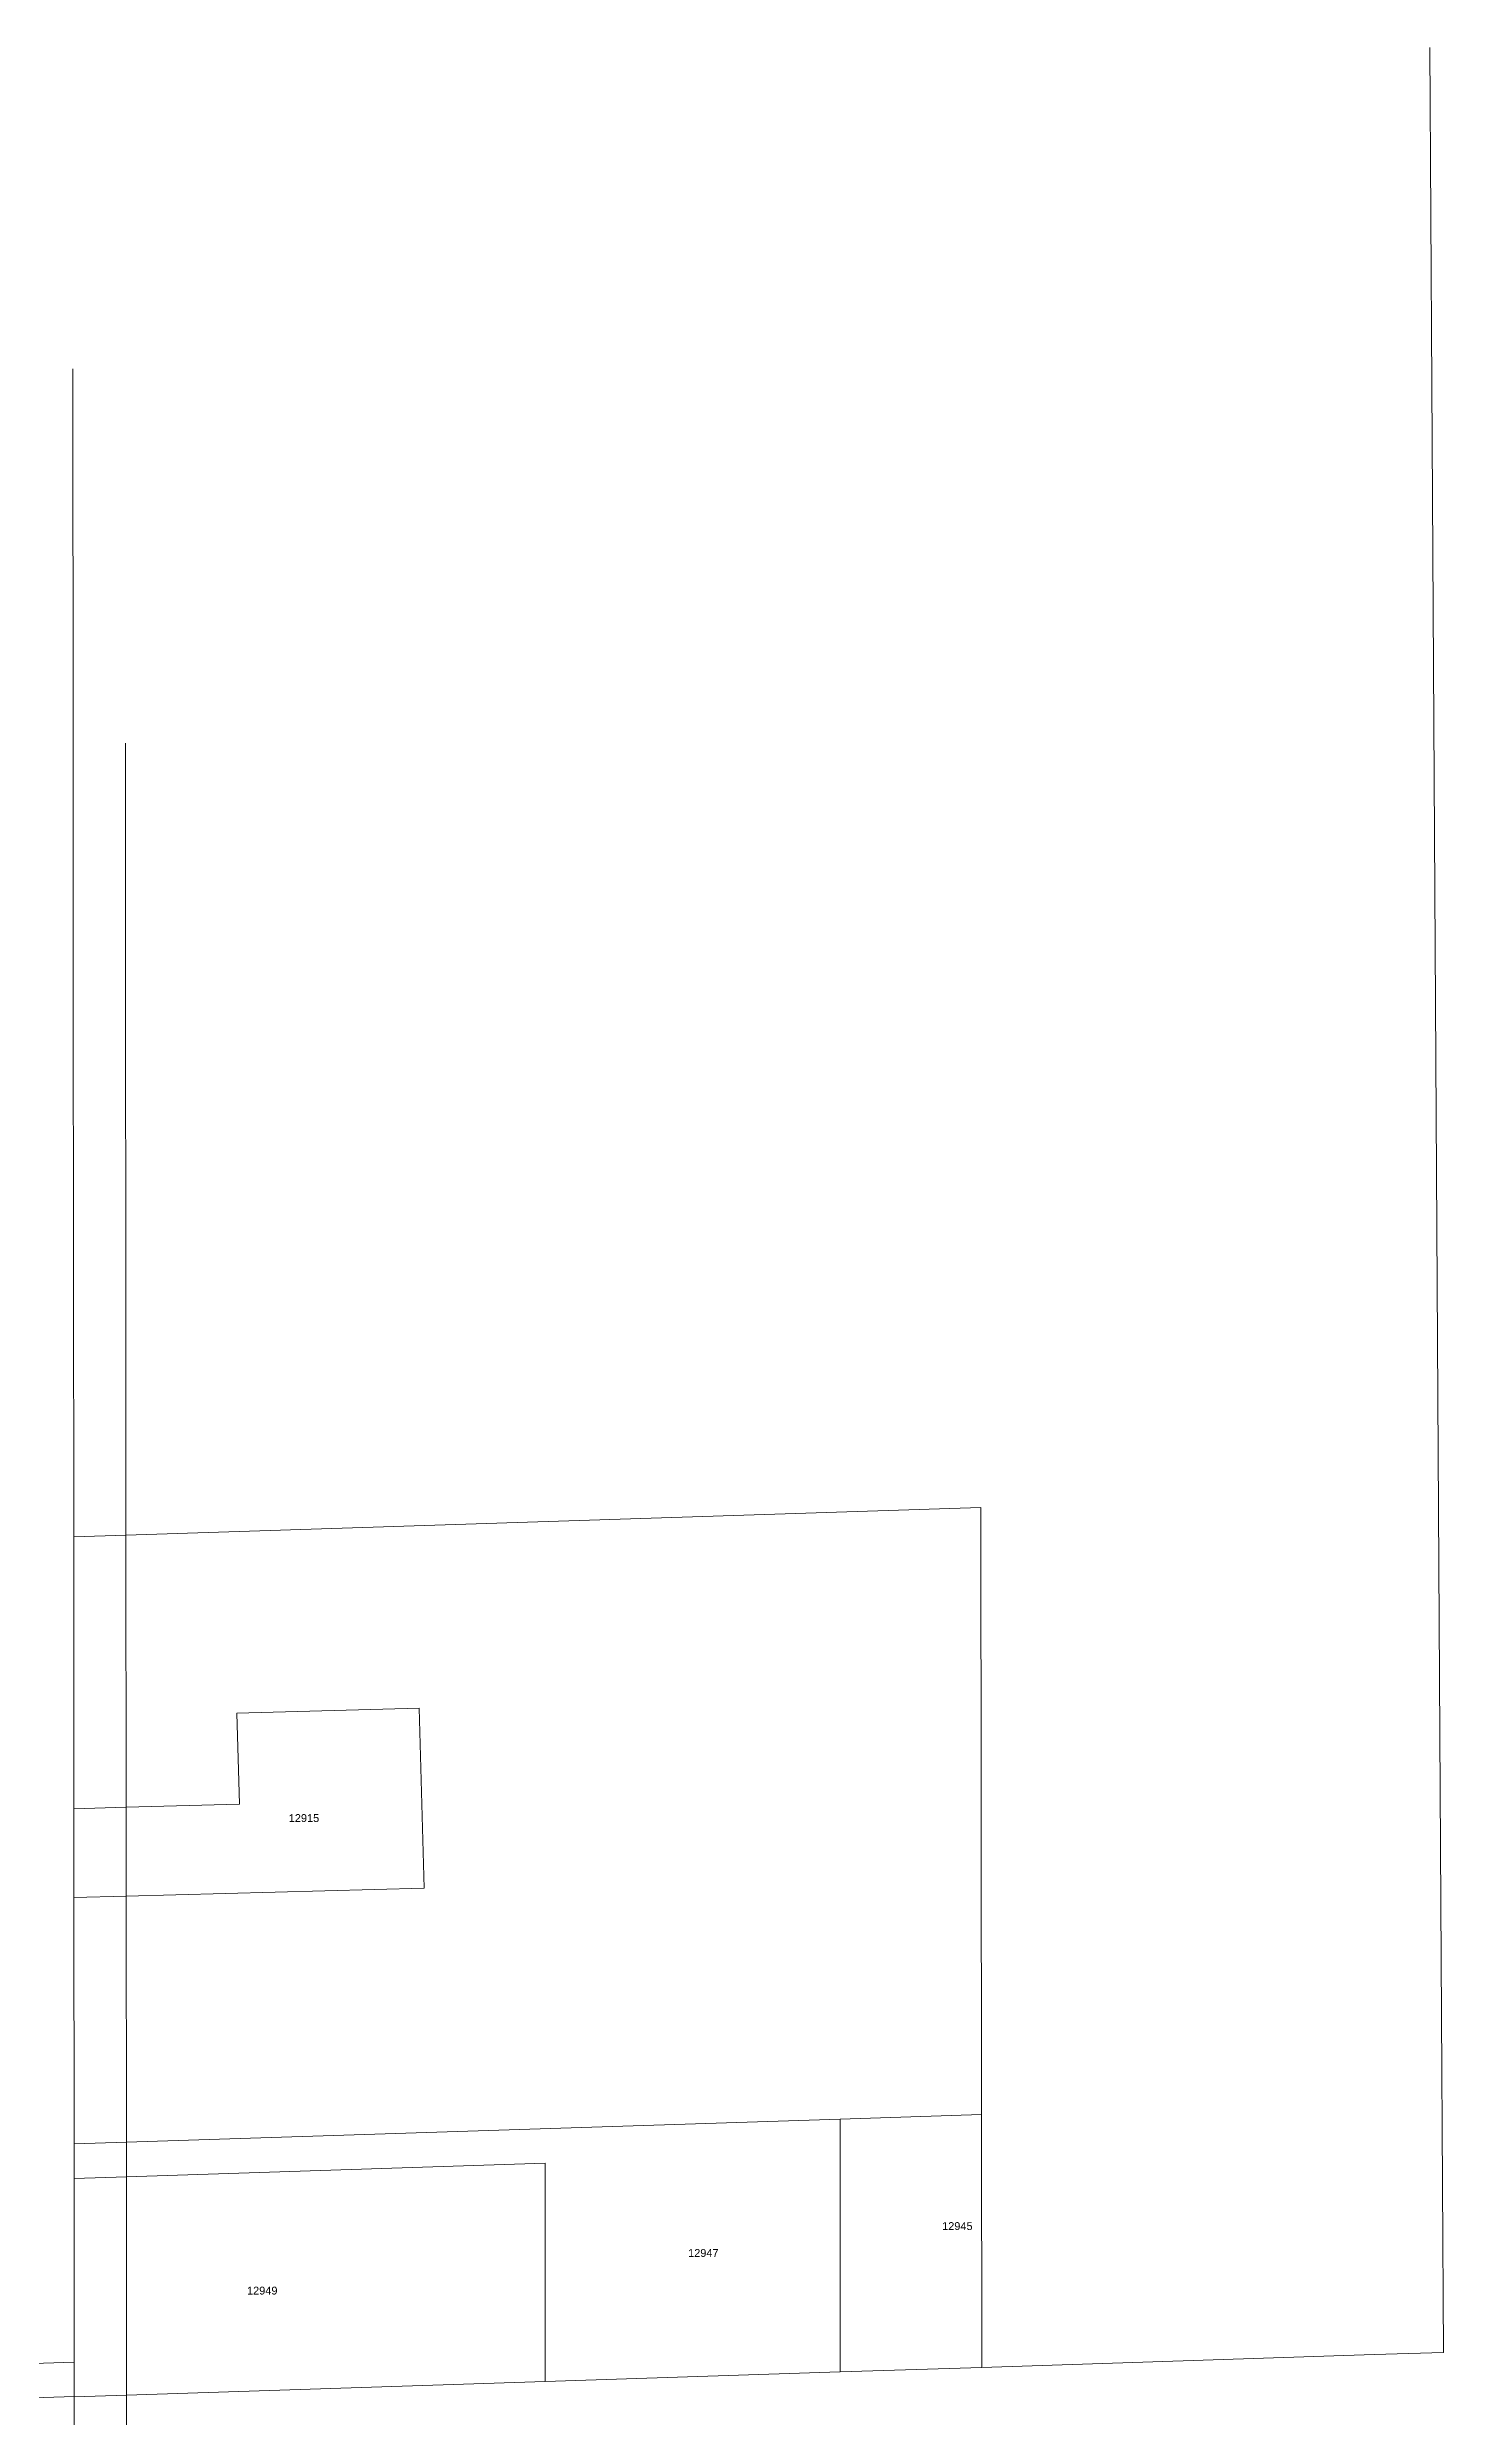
# Model space of a CAD drawing. Header units: feet. Extents: x 865220 to 2822444, y -2240498 to 975731.
# Drawn here: x 2819958 to 2821293, y 973466 to 975731 of the extents above; entities that cross this region are included whole.
import ezdxf
from ezdxf.enums import TextEntityAlignment as Align

# ---------------------------------------------------------------- set-up
doc = ezdxf.new("R2010")
doc.units = ezdxf.units.FT
doc.header["$LTSCALE"] = 0.015
doc.header["$MEASUREMENT"] = 0
doc.layers.add('Dakota County Addresses', color=7, linetype='Continuous')
doc.layers.add('Dakota County Parcels', color=7, linetype='Continuous')
doc.styles.add('Dimensions 100', font='arial.ttf')

# ---------------------------------------------------------------- blocks, each defined once
blk = doc.blocks.new('ACMAP_ANN_TEMPLATE_Dakota County Addresses')
at = {"layer": 'Dakota County Addresses', "style": 'Dimensions 100'}
blk.add_attdef('DakotaCountyAddress', text='', height=50, dxfattribs=at).set_placement((0, 0), align=Align.CENTER)

msp = doc.modelspace()

# ---------------------------------------------------------------- linework, layer by layer
at = {"layer": 'Dakota County Parcels', "lineweight": 5}
for p, q in [((2821293.2, 973527.5), (2821280.1, 975731.3)), ((2820033.1, 974308.7), (2820032.6, 975065.9)), ((2820033.1, 974308.7), (2820850.8, 974335.2)), ((2820850.8, 974335.2), (2820851.3, 973755)), ((2820033.1, 974308.7), (2819983.2, 974307.1)), ((2819983.2, 974308.6), (2819983.2, 974307.1)), ((2820033.3, 974048.7), (2820033.1, 974308.7)), ((2820139.2, 974138.5), (2820313.7, 974143.3)), ((2820141.6, 974051.7), (2820139.2, 974138.5)), ((2820313.7, 974143.3), (2820318.4, 973971.4)), ((2819983.4, 974047.3), (2820033.3, 974048.7)), ((2819983.4, 973962.3), (2819983.4, 974047.3)), ((2820033.3, 974048.7), (2820141.6, 974051.7)), ((2820033.4, 973963.7), (2820033.3, 974048.7)), ((2819983.4, 973962.3), (2820033.4, 973963.7)), ((2819983.6, 973726.8), (2819983.4, 973962.3)), ((2820033.4, 973963.7), (2820318.4, 973971.4)), ((2820033.6, 973728.5), (2820033.4, 973963.7)), ((2820033.6, 973728.5), (2820716.1, 973750.6)), ((2820716.1, 973750.6), (2820851.3, 973755)), ((2820716.3, 973508.8), (2820716.1, 973750.6)), ((2820851.5, 973513.2), (2820851.3, 973755)), ((2820033.6, 973728.5), (2819983.6, 973726.8)), ((2819983.6, 973693.8), (2819983.6, 973726.8)), ((2820033.6, 973695.4), (2820033.6, 973728.5)), ((2820033.6, 973695.4), (2820434, 973708.4)), ((2820434, 973708.4), (2820434.2, 973499.6)), ((2819983.6, 973693.8), (2820033.6, 973695.4)), ((2819983.8, 973518), (2819983.6, 973693.8)), ((2820033.8, 973486.6), (2820033.6, 973695.4)), ((2820851.5, 973513.2), (2821226.7, 973525.4)), ((2821226.7, 973525.4), (2821293.2, 973527.5)), ((2819983.8, 973485.2), (2819983.8, 973518)), ((2820716.3, 973508.8), (2820851.5, 973513.2)), ((2820034.2, 973041.9), (2820033.8, 973486.6))]:
    msp.add_line(p, q, dxfattribs=at)
for points in [[(2819983.2, 974308.6), (2819982.7, 974831.2), (2819982.6, 975065.9), (2819982.3, 975423.8)], [(2819983.4, 974047.3), (2819983.3, 974178), (2819983.2, 974307.1), (2819983.2, 974308.6)], [(2818677.1, 973475.6), (2818707.1, 973476.6), (2819460.6, 973501.1), (2819768.9, 973511.1), (2819983.8, 973518)], [(2820033.8, 973486.6), (2820434.2, 973499.6), (2820434.2, 973499.6)], [(2820434.2, 973499.6), (2820434.2, 973499.6), (2820716.3, 973508.8)], [(2819107.2, 973456.6), (2819463.8, 973468.2), (2819770.6, 973478.2), (2819983.8, 973485.2)], [(2819983.8, 973485), (2819983.8, 973485), (2820033.8, 973486.6)], [(2819983.8, 973445.2), (2819983.8, 973485), (2819983.8, 973485.2)]]:
    msp.add_lwpolyline(points, dxfattribs=at)

# ---------------------------------------------------------------- block references
at = {"layer": 'Dakota County Addresses', "lineweight": 5, "xscale": 0.15, "yscale": 0.15, "zscale": 0.15}
for p, values in [((2820203.4, 974034.6), {'DakotaCountyAddress': '12915'}), ((2820828.2, 973644.5), {'DakotaCountyAddress': '12945'}), ((2820585.3, 973618.8), {'DakotaCountyAddress': '12947'}), ((2820163.5, 973582.8), {'DakotaCountyAddress': '12949'})]:
    msp.add_blockref('ACMAP_ANN_TEMPLATE_Dakota County Addresses', p, dxfattribs=at).add_auto_attribs(values)

doc.saveas('drawing.dxf')
